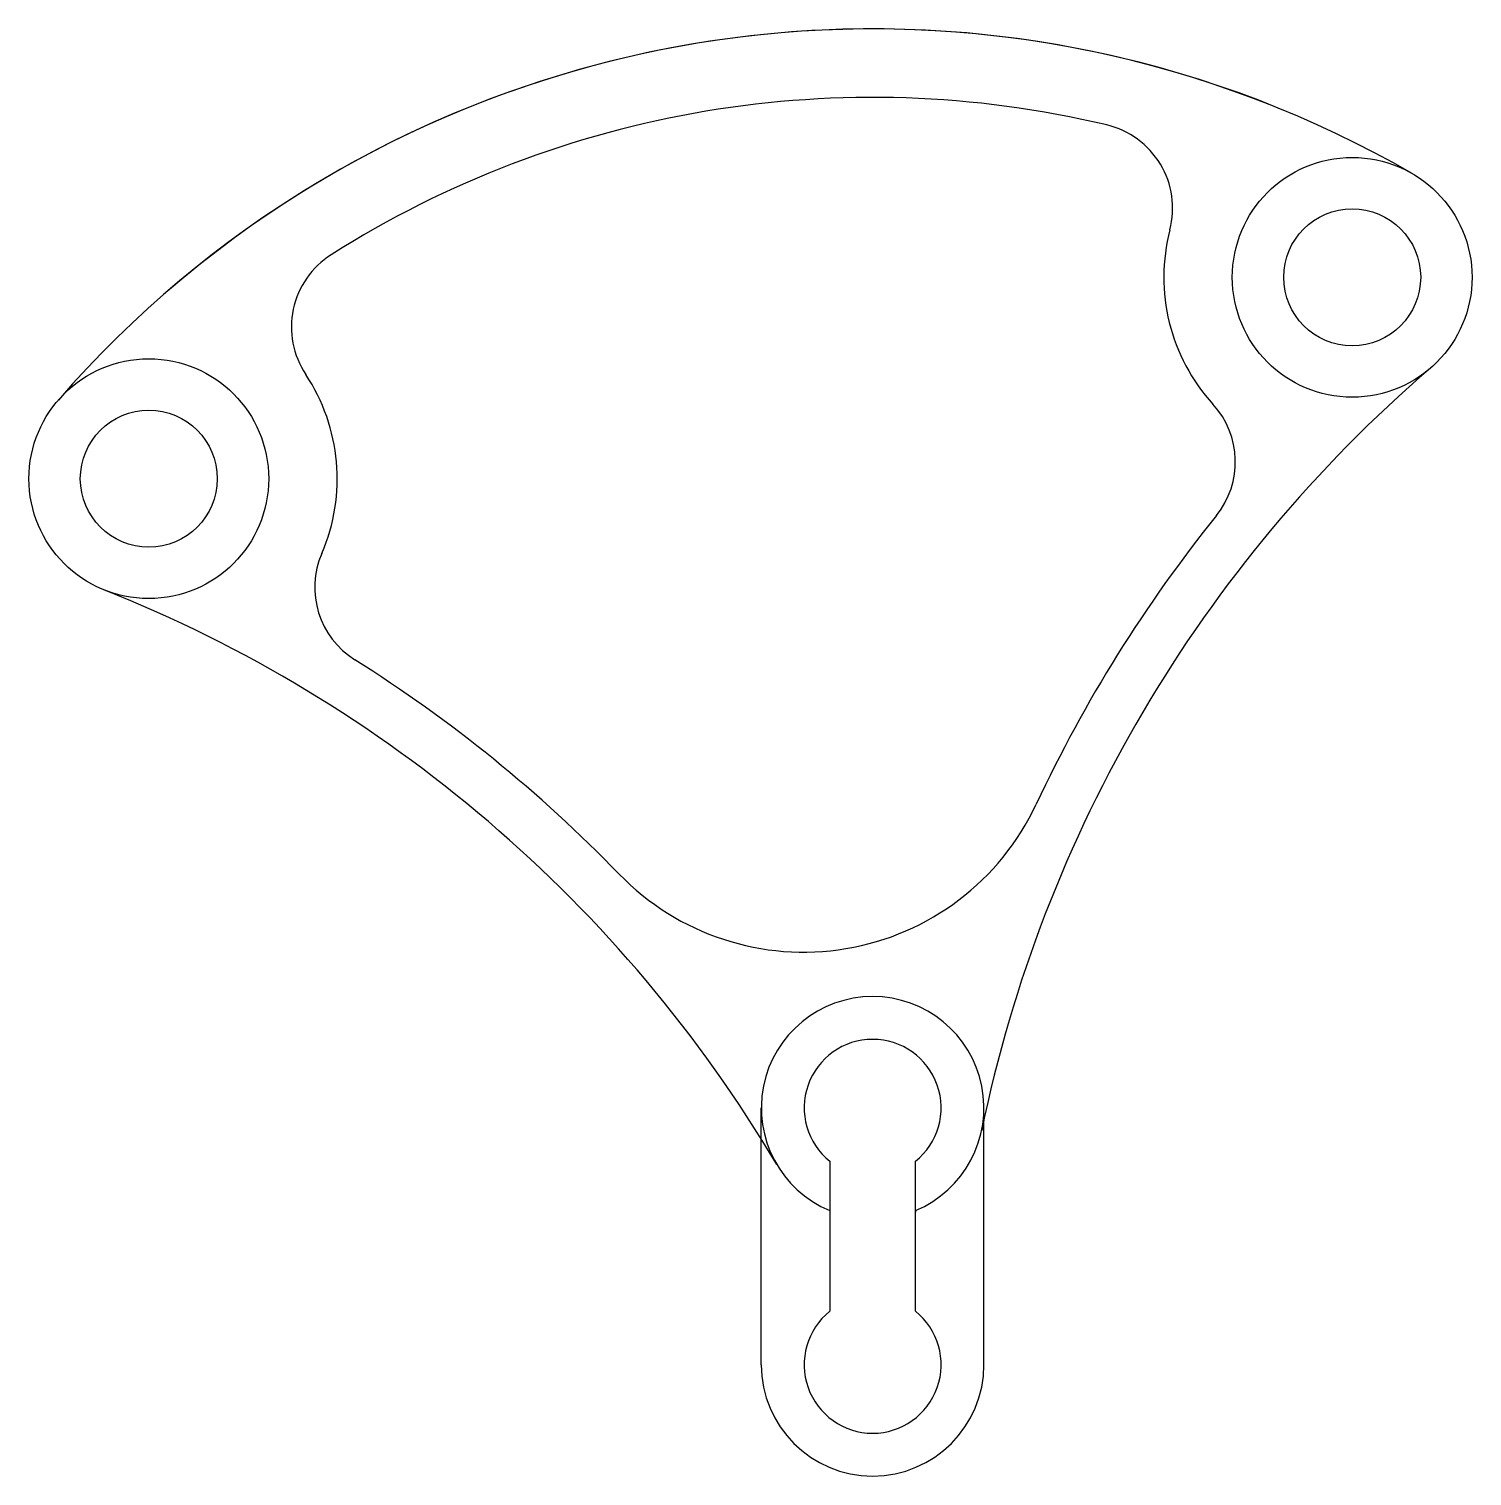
# Model space of a CAD drawing. Header units: millimetres. Extents: x -49.3 to 35, y -21.5 to 63.
import ezdxf

# ---------------------------------------------------------------- set-up
doc = ezdxf.new("R2010")
doc.units = ezdxf.units.MM

msp = doc.modelspace()

# ---------------------------------------------------------------- linework, layer by layer
for p, q in [((-6.5, -15), (-6.5, 0)), ((6.5, -15), (6.5, 0)), ((-2.5, -3.122), (-2.5, -11.878)), ((2.5, -11.878), (2.5, -3.122))]:
    msp.add_line(p, q)
for centre, radius in [((28, 48.497), 7), ((28, 48.497), 4), ((-42.264, 36.739), 7), ((-42.264, 36.739), 4)]:
    msp.add_circle(centre, radius)
for centre, radius, start, end in [((0, 0), 63, 68.19209, 139), ((0, 0), 63, 60, 130.80791), ((0, 0), 59, 76.59784, 122.40216), ((0, 0), 59, 76.59784, 122.40216), ((12.516, 52.529), 5, 345.40409, 76.59784), ((28, 48.497), 11, 165.40409, 222.35343), ((-28.936, 45.593), 5, 122.40216, 213.59591), ((84.717, -17.474), 80, 130.68618, 168.34542), ((-42.264, 36.739), 11, 336.64657, 33.59591), ((16.176, 37.718), 5, 321.15738, 42.35343), ((84.717, -17.474), 83, 141.15738, 154.90352), ((-27.575, 30.397), 5, 156.64657, 237.84262), ((-74.412, -44.103), 80, 30.65458, 68.31382), ((-74.412, -44.103), 83, 44.09648, 57.84262), ((-4.032, 24.092), 15, 224.09648, 334.90352), ((0, 0), 6.5, 292.61986, 247.38014), ((0, 0), 4, 308.68219, 231.31781), ((84.717, -17.474), 83, 172.04977, 172.12197), ((0, -15), 4, 128.68219, 51.31781), ((0, -15), 6.5, 180, 0)]:
    msp.add_arc(centre, radius, start, end)

doc.saveas('drawing.dxf')
